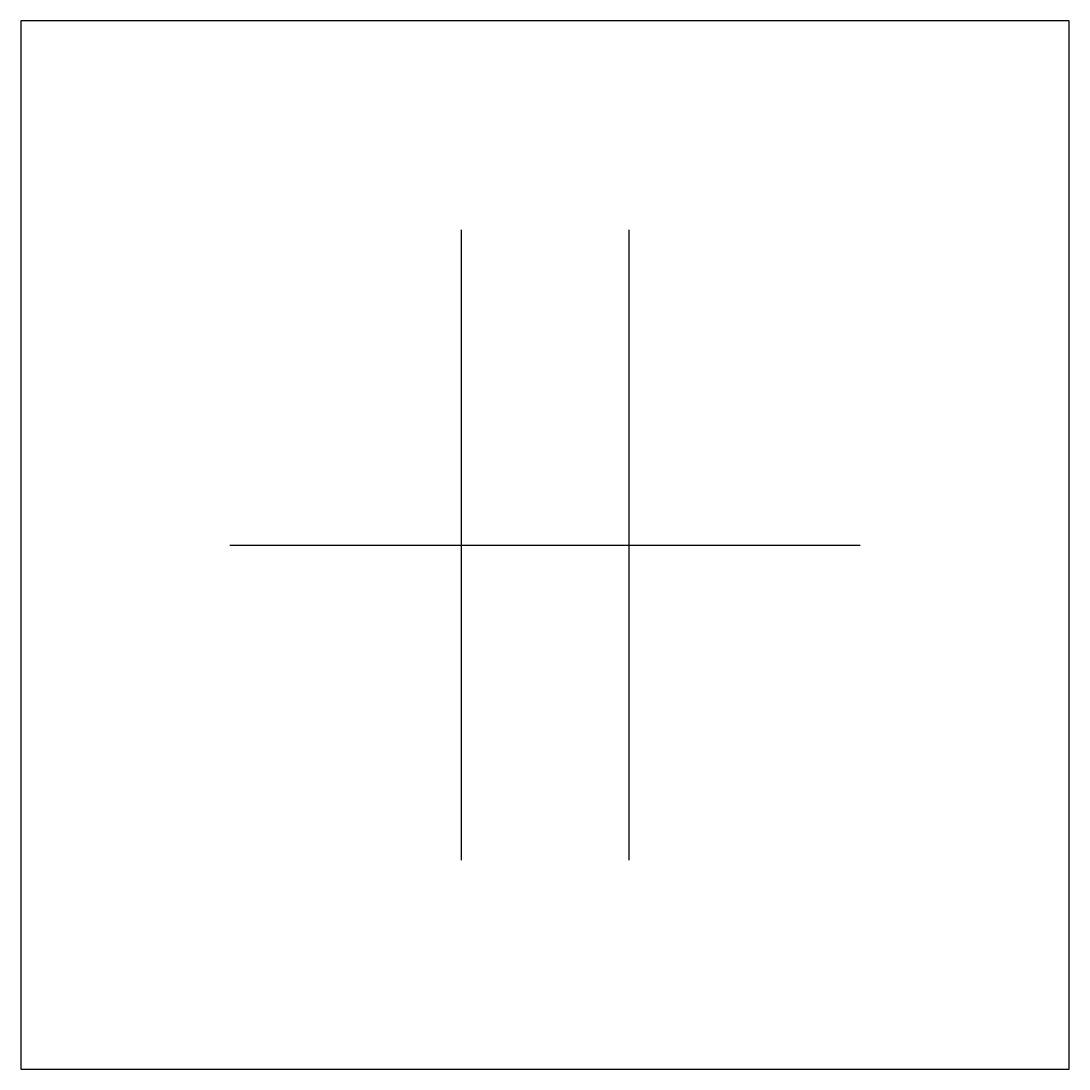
# Model space of a CAD drawing. Extents: x -1.8 to 1.8, y -1.8 to 1.8.
import ezdxf

# ---------------------------------------------------------------- set-up
doc = ezdxf.new("R2010")
doc.units = 0
doc.header["$LTSCALE"] = 0.2

msp = doc.modelspace()

# ---------------------------------------------------------------- linework, layer by layer
at = {"linetype": 'Continuous'}
for p, q in [((-0.288, 1.0825), (-0.288, -1.0825)), ((0.288, 1.0825), (0.288, -1.0825)), ((-1.0825, 0), (1.0825, 0))]:
    msp.add_line(p, q, dxfattribs=at)
at = {"flags": 128}
msp.add_lwpolyline([(-1.8, -1.8), (1.8, -1.8), (1.8, 1.8), (-1.8, 1.8)], close=True, dxfattribs=at)

doc.saveas('drawing.dxf')
